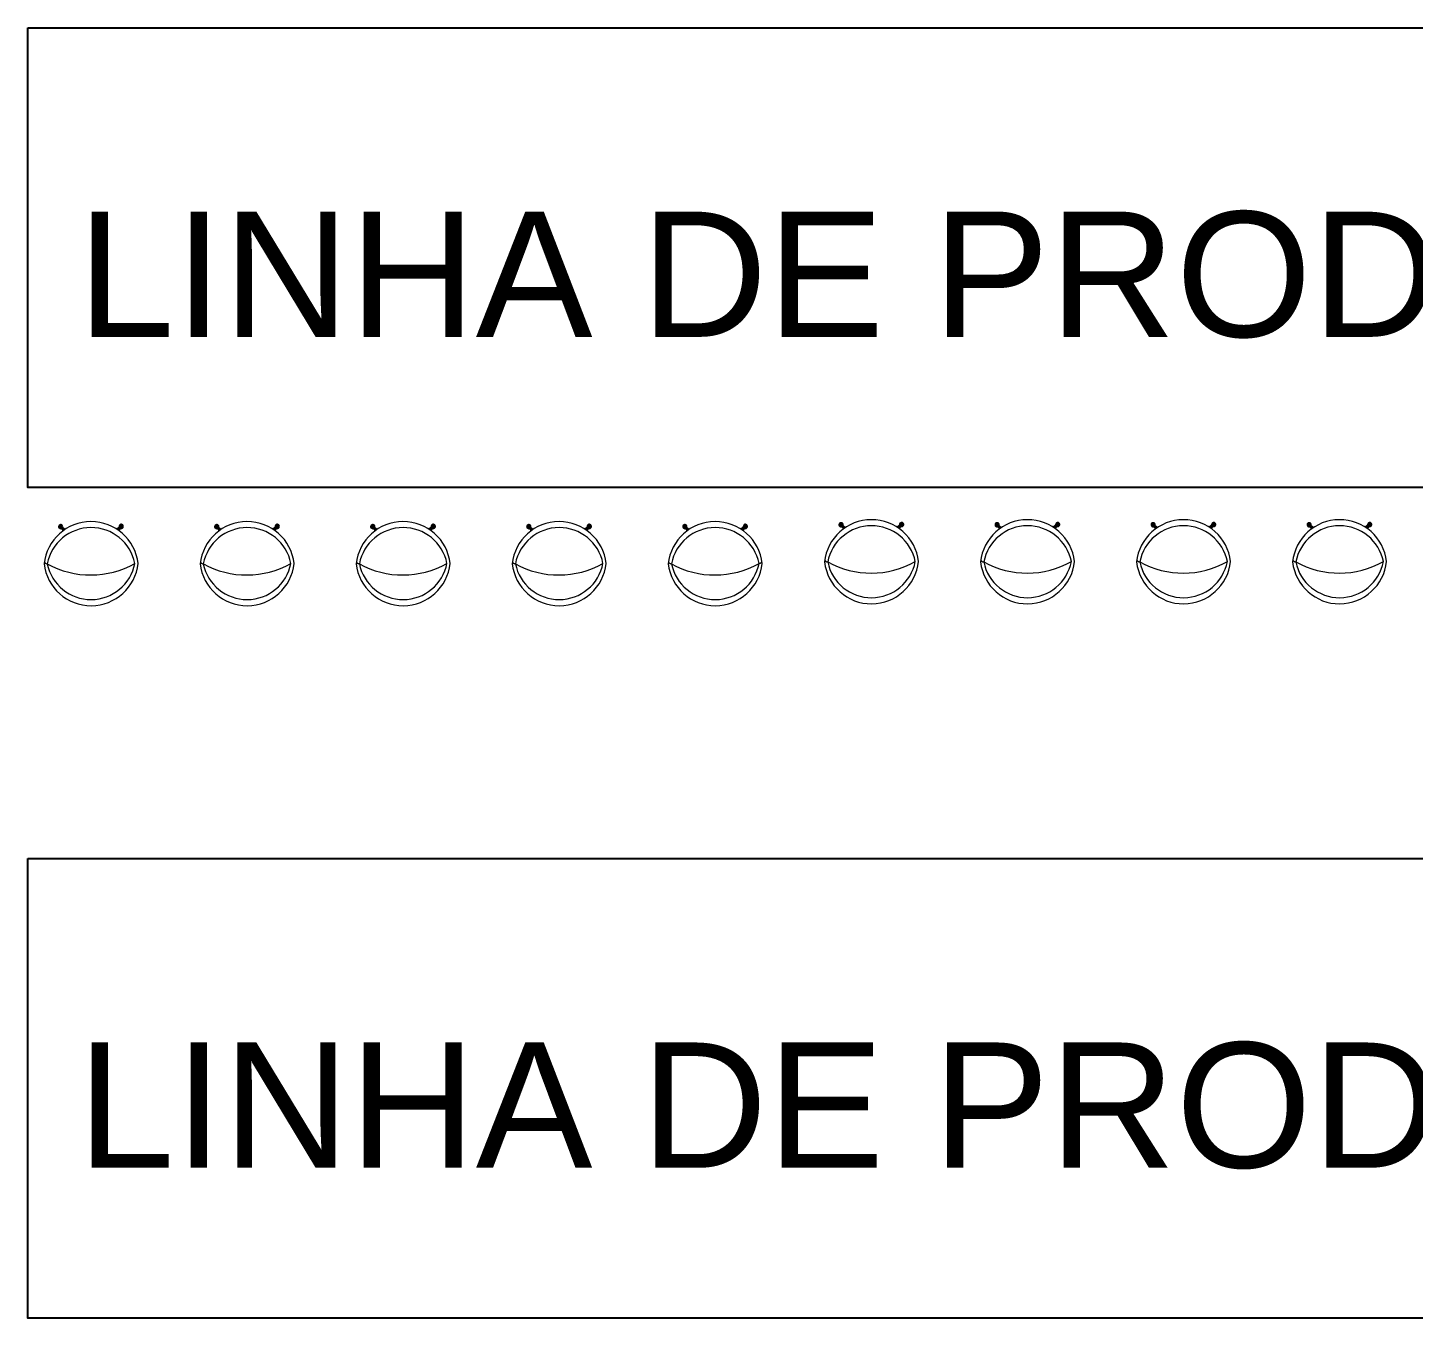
# Model space of a CAD drawing. Header units: metres. Extents: x 257 to 767, y -173 to 1.
# Drawn here: x 604.35 to 609.95, y -104.49 to -99.27 of the extents above; entities that cross this region are included whole.
import ezdxf

# ---------------------------------------------------------------- set-up
doc = ezdxf.new("R2010")
doc.units = ezdxf.units.M
doc.header["$LTSCALE"] = 10
doc.linetypes.add('HIDDEN2', pattern=[4.7625, 3.175, -1.5875])
doc.layers.get('0').update_dxf_attribs({"color": 254})
doc.layers.add('ELETEXTO LUMINÁRIAS', color=254, linetype='Continuous')
doc.layers.add('estofado', color=7, linetype='Continuous', lineweight=25)
doc.styles.add('ARIAL', font='')
doc.styles.get('ARIAL').set_extended_font_data('Arial')

msp = doc.modelspace()

# ---------------------------------------------------------------- hatches: boundary and pattern name
at = {"layer": 'estofado', "linetype": 'ByBlock', "lineweight": 5, "ltscale": 0.2}
h = msp.add_hatch(color=254, dxfattribs=at)
h.dxf.hatch_style = 1
h.set_gradient(color1=(193, 199, 200), one_color=1, tint=1, name='SPHERICAL')
h.paths.add_polyline_path([(604.4834, -101.2873, 0.86376), (604.4795, -101.2913), (604.4846, -101.2977, -4.344732), (604.4899, -101.2924)])
h = msp.add_hatch(color=254, dxfattribs=at)
h.dxf.hatch_style = 1
h.set_gradient(color1=(193, 199, 200), one_color=1, tint=1)
h.paths.add_polyline_path([(604.4915, -101.3063, -0.013586), (604.5001, -101.3004), (604.4834, -101.2873, 0.86376), (604.4795, -101.2913)])
h = msp.add_hatch(color=254, dxfattribs=at)
h.dxf.hatch_style = 1
h.set_gradient(color1=(193, 199, 200), one_color=1, tint=1)
h.paths.add_polyline_path([(604.7083, -101.2995, -0.013586), (604.7169, -101.3054), (604.7288, -101.2902, 0.86376), (604.7248, -101.2863)])
h = msp.add_hatch(color=254, dxfattribs=at)
h.dxf.hatch_style = 1
h.set_gradient(color1=(193, 199, 200), one_color=1, tint=1, name='SPHERICAL')
h.paths.add_polyline_path([(604.7184, -101.2914), (604.7248, -101.2863, -0.86376), (604.7288, -101.2902), (604.7237, -101.2967, 4.344732)])
h = msp.add_hatch(color=254, dxfattribs=at)
h.dxf.hatch_style = 1
h.set_gradient(color1=(193, 199, 200), one_color=1, tint=1, name='SPHERICAL')
h.paths.add_polyline_path([(605.1141, -101.2873, 0.86376), (605.1102, -101.2913), (605.1153, -101.2977, -4.344732), (605.1205, -101.2924)])
h = msp.add_hatch(color=254, dxfattribs=at)
h.dxf.hatch_style = 1
h.set_gradient(color1=(193, 199, 200), one_color=1, tint=1)
h.paths.add_polyline_path([(605.1222, -101.3063, -0.013586), (605.1307, -101.3004), (605.1141, -101.2873, 0.86376), (605.1102, -101.2913)])
h = msp.add_hatch(color=254, dxfattribs=at)
h.dxf.hatch_style = 1
h.set_gradient(color1=(193, 199, 200), one_color=1, tint=1)
h.paths.add_polyline_path([(605.339, -101.2995, -0.013586), (605.3476, -101.3054), (605.3595, -101.2902, 0.86376), (605.3555, -101.2863)])
h = msp.add_hatch(color=254, dxfattribs=at)
h.dxf.hatch_style = 1
h.set_gradient(color1=(193, 199, 200), one_color=1, tint=1, name='SPHERICAL')
h.paths.add_polyline_path([(605.3491, -101.2914), (605.3555, -101.2863, -0.86376), (605.3595, -101.2902), (605.3544, -101.2967, 4.344732)])
h = msp.add_hatch(color=254, dxfattribs=at)
h.dxf.hatch_style = 1
h.set_gradient(color1=(193, 199, 200), one_color=1, tint=1, name='SPHERICAL')
h.paths.add_polyline_path([(605.7448, -101.2873, 0.86376), (605.7408, -101.2913), (605.746, -101.2977, -4.344732), (605.7512, -101.2924)])
h = msp.add_hatch(color=254, dxfattribs=at)
h.dxf.hatch_style = 1
h.set_gradient(color1=(193, 199, 200), one_color=1, tint=1)
h.paths.add_polyline_path([(605.7529, -101.3063, -0.013586), (605.7614, -101.3004), (605.7448, -101.2873, 0.86376), (605.7408, -101.2913)])
h = msp.add_hatch(color=254, dxfattribs=at)
h.dxf.hatch_style = 1
h.set_gradient(color1=(193, 199, 200), one_color=1, tint=1)
h.paths.add_polyline_path([(605.9697, -101.2995, -0.013586), (605.9782, -101.3054), (605.9902, -101.2902, 0.86376), (605.9862, -101.2863)])
h = msp.add_hatch(color=254, dxfattribs=at)
h.dxf.hatch_style = 1
h.set_gradient(color1=(193, 199, 200), one_color=1, tint=1, name='SPHERICAL')
h.paths.add_polyline_path([(605.9798, -101.2914), (605.9862, -101.2863, -0.86376), (605.9902, -101.2902), (605.9851, -101.2967, 4.344732)])
h = msp.add_hatch(color=254, dxfattribs=at)
h.dxf.hatch_style = 1
h.set_gradient(color1=(193, 199, 200), one_color=1, tint=1, name='SPHERICAL')
h.paths.add_polyline_path([(606.3755, -101.2873, 0.86376), (606.3715, -101.2913), (606.3766, -101.2977, -4.344732), (606.3819, -101.2924)])
h = msp.add_hatch(color=254, dxfattribs=at)
h.dxf.hatch_style = 1
h.set_gradient(color1=(193, 199, 200), one_color=1, tint=1)
h.paths.add_polyline_path([(606.3836, -101.3063, -0.013586), (606.3921, -101.3004), (606.3755, -101.2873, 0.86376), (606.3715, -101.2913)])
h = msp.add_hatch(color=254, dxfattribs=at)
h.dxf.hatch_style = 1
h.set_gradient(color1=(193, 199, 200), one_color=1, tint=1)
h.paths.add_polyline_path([(606.6003, -101.2995, -0.013586), (606.6089, -101.3054), (606.6208, -101.2902, 0.86376), (606.6168, -101.2863)])
h = msp.add_hatch(color=254, dxfattribs=at)
h.dxf.hatch_style = 1
h.set_gradient(color1=(193, 199, 200), one_color=1, tint=1, name='SPHERICAL')
h.paths.add_polyline_path([(606.6105, -101.2914), (606.6168, -101.2863, -0.86376), (606.6208, -101.2902), (606.6158, -101.2967, 4.344732)])
h = msp.add_hatch(color=254, dxfattribs=at)
h.dxf.hatch_style = 1
h.set_gradient(color1=(193, 199, 200), one_color=1, tint=1, name='SPHERICAL')
h.paths.add_polyline_path([(607.0062, -101.2873, 0.86376), (607.0022, -101.2913), (607.0073, -101.2977, -4.344732), (607.0126, -101.2924)])
h = msp.add_hatch(color=254, dxfattribs=at)
h.dxf.hatch_style = 1
h.set_gradient(color1=(193, 199, 200), one_color=1, tint=1)
h.paths.add_polyline_path([(607.0143, -101.3063, -0.013586), (607.0228, -101.3004), (607.0062, -101.2873, 0.86376), (607.0022, -101.2913)])
h = msp.add_hatch(color=254, dxfattribs=at)
h.dxf.hatch_style = 1
h.set_gradient(color1=(193, 199, 200), one_color=1, tint=1)
h.paths.add_polyline_path([(607.231, -101.2995, -0.013586), (607.2396, -101.3054), (607.2515, -101.2902, 0.86376), (607.2475, -101.2863)])
h = msp.add_hatch(color=254, dxfattribs=at)
h.dxf.hatch_style = 1
h.set_gradient(color1=(193, 199, 200), one_color=1, tint=1, name='SPHERICAL')
h.paths.add_polyline_path([(607.2412, -101.2914), (607.2475, -101.2863, -0.86376), (607.2515, -101.2902), (607.2465, -101.2967, 4.344732)])
h = msp.add_hatch(color=254, dxfattribs=at)
h.dxf.hatch_style = 1
h.set_gradient(color1=(193, 199, 200), one_color=1, tint=1, name='SPHERICAL')
h.paths.add_polyline_path([(607.6378, -101.2798, 0.86376), (607.6339, -101.2838), (607.639, -101.2901, -4.344732), (607.6442, -101.2848)])
h = msp.add_hatch(color=254, dxfattribs=at)
h.dxf.hatch_style = 1
h.set_gradient(color1=(193, 199, 200), one_color=1, tint=1)
h.paths.add_polyline_path([(607.6459, -101.2988, -0.013586), (607.6544, -101.2929), (607.6378, -101.2798, 0.86376), (607.6339, -101.2838)])
h = msp.add_hatch(color=254, dxfattribs=at)
h.dxf.hatch_style = 1
h.set_gradient(color1=(193, 199, 200), one_color=1, tint=1)
h.paths.add_polyline_path([(607.8627, -101.292, -0.013586), (607.8713, -101.2978), (607.8832, -101.2827, 0.86376), (607.8792, -101.2787)])
h = msp.add_hatch(color=254, dxfattribs=at)
h.dxf.hatch_style = 1
h.set_gradient(color1=(193, 199, 200), one_color=1, tint=1, name='SPHERICAL')
h.paths.add_polyline_path([(607.8728, -101.2839), (607.8792, -101.2787, -0.86376), (607.8832, -101.2827), (607.8781, -101.2891, 4.344732)])
h = msp.add_hatch(color=254, dxfattribs=at)
h.dxf.hatch_style = 1
h.set_gradient(color1=(193, 199, 200), one_color=1, tint=1, name='SPHERICAL')
h.paths.add_polyline_path([(608.2685, -101.2798, 0.86376), (608.2645, -101.2838), (608.2696, -101.2901, -4.344732), (608.2749, -101.2848)])
h = msp.add_hatch(color=254, dxfattribs=at)
h.dxf.hatch_style = 1
h.set_gradient(color1=(193, 199, 200), one_color=1, tint=1)
h.paths.add_polyline_path([(608.2766, -101.2988, -0.013586), (608.2851, -101.2929), (608.2685, -101.2798, 0.86376), (608.2645, -101.2838)])
h = msp.add_hatch(color=254, dxfattribs=at)
h.dxf.hatch_style = 1
h.set_gradient(color1=(193, 199, 200), one_color=1, tint=1)
h.paths.add_polyline_path([(608.4934, -101.292, -0.013586), (608.5019, -101.2978), (608.5139, -101.2827, 0.86376), (608.5099, -101.2787)])
h = msp.add_hatch(color=254, dxfattribs=at)
h.dxf.hatch_style = 1
h.set_gradient(color1=(193, 199, 200), one_color=1, tint=1, name='SPHERICAL')
h.paths.add_polyline_path([(608.5035, -101.2839), (608.5099, -101.2787, -0.86376), (608.5139, -101.2827), (608.5088, -101.2891, 4.344732)])
h = msp.add_hatch(color=254, dxfattribs=at)
h.dxf.hatch_style = 1
h.set_gradient(color1=(193, 199, 200), one_color=1, tint=1, name='SPHERICAL')
h.paths.add_polyline_path([(608.8992, -101.2798, 0.86376), (608.8952, -101.2838), (608.9003, -101.2901, -4.344732), (608.9056, -101.2848)])
h = msp.add_hatch(color=254, dxfattribs=at)
h.dxf.hatch_style = 1
h.set_gradient(color1=(193, 199, 200), one_color=1, tint=1)
h.paths.add_polyline_path([(608.9073, -101.2988, -0.013586), (608.9158, -101.2929), (608.8992, -101.2798, 0.86376), (608.8952, -101.2838)])
h = msp.add_hatch(color=254, dxfattribs=at)
h.dxf.hatch_style = 1
h.set_gradient(color1=(193, 199, 200), one_color=1, tint=1)
h.paths.add_polyline_path([(609.124, -101.292, -0.013586), (609.1326, -101.2978), (609.1445, -101.2827, 0.86376), (609.1405, -101.2787)])
h = msp.add_hatch(color=254, dxfattribs=at)
h.dxf.hatch_style = 1
h.set_gradient(color1=(193, 199, 200), one_color=1, tint=1, name='SPHERICAL')
h.paths.add_polyline_path([(609.1342, -101.2839), (609.1405, -101.2787, -0.86376), (609.1445, -101.2827), (609.1395, -101.2891, 4.344732)])
h = msp.add_hatch(color=254, dxfattribs=at)
h.dxf.hatch_style = 1
h.set_gradient(color1=(193, 199, 200), one_color=1, tint=1, name='SPHERICAL')
h.paths.add_polyline_path([(609.5299, -101.2798, 0.86376), (609.5259, -101.2838), (609.531, -101.2901, -4.344732), (609.5363, -101.2848)])
h = msp.add_hatch(color=254, dxfattribs=at)
h.dxf.hatch_style = 1
h.set_gradient(color1=(193, 199, 200), one_color=1, tint=1)
h.paths.add_polyline_path([(609.538, -101.2988, -0.013586), (609.5465, -101.2929), (609.5299, -101.2798, 0.86376), (609.5259, -101.2838)])
h = msp.add_hatch(color=254, dxfattribs=at)
h.dxf.hatch_style = 1
h.set_gradient(color1=(193, 199, 200), one_color=1, tint=1)
h.paths.add_polyline_path([(609.7547, -101.292, -0.013586), (609.7633, -101.2978), (609.7752, -101.2827, 0.86376), (609.7712, -101.2787)])
h = msp.add_hatch(color=254, dxfattribs=at)
h.dxf.hatch_style = 1
h.set_gradient(color1=(193, 199, 200), one_color=1, tint=1, name='SPHERICAL')
h.paths.add_polyline_path([(609.7649, -101.2839), (609.7712, -101.2787, -0.86376), (609.7752, -101.2827), (609.7702, -101.2891, 4.344732)])

# ---------------------------------------------------------------- linework, layer by layer
at = {"color": 254}
for points in [[(604.3486, -99.273), (620.2965, -99.273), (620.2965, -101.1312), (604.3486, -101.1312)], [(604.3486, -102.6312), (620.2965, -102.6312), (620.2965, -104.4894), (604.3486, -104.4894)]]:
    msp.add_lwpolyline(points, close=True, dxfattribs=at)
at = {"layer": 'estofado', "color": 254, "linetype": 'ByBlock', "lineweight": 5, "ltscale": 0.2}
for p, q in [((604.4795, -101.2913), (604.4915, -101.3063)), ((604.4834, -101.2873), (604.5001, -101.3004)), ((604.7248, -101.2863), (604.7083, -101.2995)), ((604.7288, -101.2902), (604.7169, -101.3054)), ((605.1102, -101.2913), (605.1222, -101.3063)), ((605.1141, -101.2873), (605.1307, -101.3004)), ((605.3555, -101.2863), (605.339, -101.2995)), ((605.3595, -101.2902), (605.3476, -101.3054)), ((605.7408, -101.2913), (605.7529, -101.3063)), ((605.7448, -101.2873), (605.7614, -101.3004)), ((605.9862, -101.2863), (605.9697, -101.2995)), ((605.9902, -101.2902), (605.9782, -101.3054)), ((606.3715, -101.2913), (606.3836, -101.3063)), ((606.3755, -101.2873), (606.3921, -101.3004)), ((606.6168, -101.2863), (606.6003, -101.2995)), ((606.6208, -101.2902), (606.6089, -101.3054)), ((607.0022, -101.2913), (607.0143, -101.3063)), ((607.0062, -101.2873), (607.0228, -101.3004)), ((607.2475, -101.2863), (607.231, -101.2995)), ((607.2515, -101.2902), (607.2396, -101.3054)), ((607.6339, -101.2838), (607.6459, -101.2988)), ((607.6378, -101.2798), (607.6544, -101.2929)), ((607.8792, -101.2787), (607.8627, -101.292)), ((607.8832, -101.2827), (607.8713, -101.2978)), ((608.2645, -101.2838), (608.2766, -101.2988)), ((608.2685, -101.2798), (608.2851, -101.2929)), ((608.5099, -101.2787), (608.4934, -101.292)), ((608.5139, -101.2827), (608.5019, -101.2978)), ((608.8952, -101.2838), (608.9073, -101.2988)), ((608.8992, -101.2798), (608.9158, -101.2929)), ((609.1405, -101.2787), (609.124, -101.292)), ((609.1445, -101.2827), (609.1326, -101.2978)), ((609.5259, -101.2838), (609.538, -101.2988)), ((609.5299, -101.2798), (609.5465, -101.2929)), ((609.7712, -101.2787), (609.7547, -101.292)), ((609.7752, -101.2827), (609.7633, -101.2978))]:
    msp.add_line(p, q, dxfattribs=at)
at = {"layer": 'estofado', "color": 254, "lineweight": 13}
for centre, start, end in [((604.6049, -101.4603), 6.6064, 173.8871), ((605.2356, -101.4603), 6.6064, 173.8871), ((605.8662, -101.4603), 6.6064, 173.8871), ((606.4969, -101.4603), 6.6064, 173.8871), ((607.1276, -101.4603), 6.6064, 173.8871), ((607.7592, -101.4528), 6.6064, 173.8871), ((608.3899, -101.4528), 6.6064, 173.8871), ((609.0206, -101.4528), 6.6064, 173.8871), ((609.6513, -101.4528), 6.6064, 173.8871), ((604.6047, -101.4179), 186.6064, 353.8871), ((605.2354, -101.4179), 186.6064, 353.8871), ((605.8661, -101.4179), 186.6064, 353.8871), ((606.4967, -101.4179), 186.6064, 353.8871), ((607.1274, -101.4179), 186.6064, 353.8871), ((607.7591, -101.4104), 186.6064, 353.8871), ((608.3897, -101.4104), 186.6064, 353.8871), ((609.0204, -101.4104), 186.6064, 353.8871), ((609.6511, -101.4104), 186.6064, 353.8871)]:
    msp.add_arc(centre, 0.1912, start, end, dxfattribs=at)
at = {"layer": 'estofado', "color": 254, "linetype": 'HIDDEN2', "lineweight": 5, "ltscale": 0.2}
for centre, radius, start, end in [((604.6049, -101.4739), 0.1804, 11.3676, 169.1259), ((605.2356, -101.4739), 0.1804, 11.3676, 169.1259), ((605.8663, -101.4739), 0.1804, 11.3676, 169.1259), ((606.497, -101.4739), 0.1804, 11.3676, 169.1259), ((607.1277, -101.4739), 0.1804, 11.3676, 169.1259), ((607.7593, -101.4664), 0.1804, 11.3676, 169.1259), ((608.39, -101.4664), 0.1804, 11.3676, 169.1259), ((609.0207, -101.4664), 0.1804, 11.3676, 169.1259), ((609.6514, -101.4664), 0.1804, 11.3676, 169.1259), ((604.4288, -101.4248), 0.0152, 210.3093, 266.1238), ((604.6034, -101.1214), 0.3637, 241.1298, 299.3637), ((604.6046, -101.4038), 0.1805, 191.5256, 348.9679), ((605.0595, -101.4248), 0.0152, 210.3093, 266.1238), ((605.2341, -101.1214), 0.3637, 241.1298, 299.3637), ((605.2353, -101.4038), 0.1805, 191.5256, 348.9679), ((605.6902, -101.4248), 0.0152, 210.3093, 266.1238), ((605.8648, -101.1214), 0.3637, 241.1298, 299.3637), ((605.866, -101.4038), 0.1805, 191.5256, 348.9679), ((606.3209, -101.4248), 0.0152, 210.3093, 266.1238), ((606.4955, -101.1214), 0.3637, 241.1298, 299.3637), ((606.4967, -101.4038), 0.1805, 191.5256, 348.9679), ((606.9516, -101.4248), 0.0152, 210.3093, 266.1238), ((607.1261, -101.1214), 0.3637, 241.1298, 299.3637), ((607.1274, -101.4038), 0.1805, 191.5256, 348.9679), ((607.3033, -101.4232), 0.0152, 274.3697, 330.1843), ((607.5832, -101.4172), 0.0152, 210.3093, 266.1238), ((607.7578, -101.1138), 0.3637, 241.1298, 299.3637), ((607.759, -101.3963), 0.1805, 191.5256, 348.9679), ((608.2139, -101.4172), 0.0152, 210.3093, 266.1238), ((608.3885, -101.1138), 0.3637, 241.1298, 299.3637), ((608.3897, -101.3963), 0.1805, 191.5256, 348.9679), ((608.8446, -101.4172), 0.0152, 210.3093, 266.1238), ((609.0192, -101.1138), 0.3637, 241.1298, 299.3637), ((609.0204, -101.3963), 0.1805, 191.5256, 348.9679), ((609.4753, -101.4172), 0.0152, 210.3093, 266.1238), ((609.6498, -101.1138), 0.3637, 241.1298, 299.3637), ((609.6511, -101.3963), 0.1805, 191.5256, 348.9679)]:
    msp.add_arc(centre, radius, start, end, dxfattribs=at)
at = {"layer": 'estofado', "color": 254, "linetype": 'ByBlock', "lineweight": 5, "ltscale": 0.2}
for centre, radius, start, end in [((604.4818, -101.2896), 0.00855, 341.1701, 289.3234), ((604.4818, -101.2896), 0.00284, 53.6085, 216.8851), ((604.7265, -101.2886), 0.00855, 251.1701, 199.3234), ((604.7265, -101.2886), 0.00284, 323.6085, 126.8851), ((605.1124, -101.2896), 0.00855, 341.1701, 289.3234), ((605.1124, -101.2896), 0.00284, 53.6085, 216.8851), ((605.3572, -101.2886), 0.00855, 251.1701, 199.3234), ((605.3572, -101.2886), 0.00284, 323.6085, 126.8851), ((605.7431, -101.2896), 0.00855, 341.1701, 289.3234), ((605.7431, -101.2896), 0.00284, 53.6085, 216.8851), ((605.9879, -101.2886), 0.00855, 251.1701, 199.3234), ((605.9879, -101.2886), 0.00284, 323.6085, 126.8851), ((606.3738, -101.2896), 0.00855, 341.1701, 289.3234), ((606.3738, -101.2896), 0.00284, 53.6085, 216.8851), ((606.6186, -101.2886), 0.00855, 251.1701, 199.3234), ((606.6186, -101.2886), 0.00284, 323.6085, 126.8851), ((607.0045, -101.2896), 0.00855, 341.1701, 289.3234), ((607.0045, -101.2896), 0.00284, 53.6085, 216.8851), ((607.2492, -101.2886), 0.00855, 251.1701, 199.3234), ((607.2492, -101.2886), 0.00284, 323.6085, 126.8851), ((607.6361, -101.2821), 0.00855, 341.1701, 289.3234), ((607.6361, -101.2821), 0.00284, 53.6085, 216.8851), ((607.8809, -101.281), 0.00855, 251.1701, 199.3234), ((607.8809, -101.281), 0.00284, 323.6085, 126.8851), ((608.2668, -101.2821), 0.00855, 341.1701, 289.3234), ((608.2668, -101.2821), 0.00284, 53.6085, 216.8851), ((608.5116, -101.281), 0.00855, 251.1701, 199.3234), ((608.5116, -101.281), 0.00284, 323.6085, 126.8851), ((608.8975, -101.2821), 0.00855, 341.1701, 289.3234), ((608.8975, -101.2821), 0.00284, 53.6085, 216.8851), ((609.1422, -101.281), 0.00855, 251.1701, 199.3234), ((609.1422, -101.281), 0.00284, 323.6085, 126.8851), ((609.5282, -101.2821), 0.00855, 341.1701, 289.3234), ((609.5282, -101.2821), 0.00284, 53.6085, 216.8851), ((609.7729, -101.281), 0.00855, 251.1701, 199.3234), ((609.7729, -101.281), 0.00284, 323.6085, 126.8851)]:
    msp.add_arc(centre, radius, start, end, dxfattribs=at)

# ---------------------------------------------------------------- texts
at = {"layer": 'ELETEXTO LUMINÁRIAS', "color": 254, "ltscale": 0.05, "style": 'ARIAL'}
for s, p in [('LINHA DE PRODUÇÃO 1 - 50kW', (604.5486, -100.5226)), ('LINHA DE PRODUÇÃO 2 - 50kW', (604.5486, -103.8808))]:
    msp.add_text(s, height=0.50625, rotation=360, dxfattribs=at).set_placement(p)

doc.saveas('drawing.dxf')
